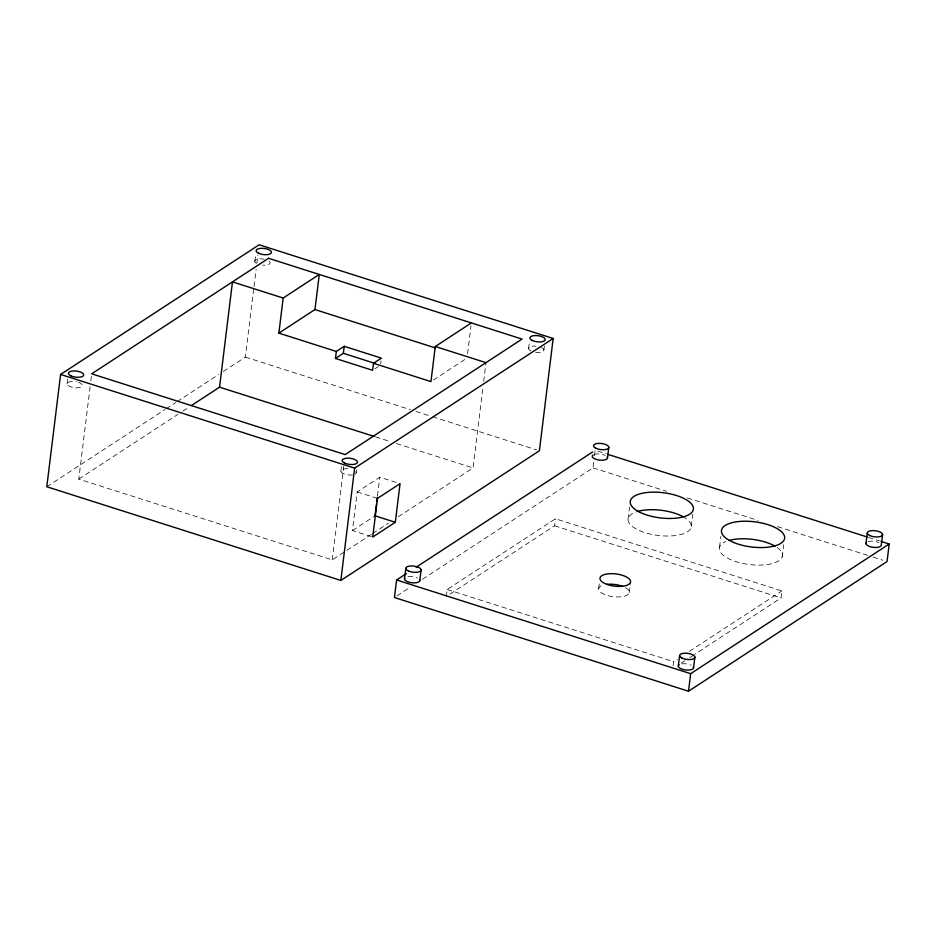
<?xml version="1.0" encoding="UTF-8"?>
<svg xmlns="http://www.w3.org/2000/svg" width="936" height="936" viewBox="0 0 936 936"><rect width="100%" height="100%" fill="white"/><g stroke="black" fill="none" stroke-linecap="round" stroke-linejoin="round"><path stroke-width="0.7" stroke-dasharray="4.68 3.51" d="M67.111 383.959L67.766 378.694M371.44 534.304L332.257 559.892L78.776 479.115L90.102 386.814M90.815 381.046L91.517 375.277M254.826 261.355L255.797 253.457M223.411 371.393L245.337 357.084L253.82 287.972M254.007 286.521L256.125 269.252M256.827 263.484L257.891 254.849M340.88 471.194L341.535 465.929M332.257 559.892L343.769 466.14M356.206 472.563L356.522 469.93M371.393 536.585L352.462 530.56L357.201 491.95L379.77 477.22L400.046 483.678M380.695 363.765L381.034 360.957M377.489 495.799L379.77 477.22M467.579 353.808L471.03 325.728M446.308 596.513L447.162 589.493L555.457 518.766L781.911 590.92L781.045 597.94L694.664 654.369M398.362 516.719L473.043 467.941L482.964 387.176M483.666 381.408L485.971 362.653M528.594 348.59L529.402 342.014M543.91 349.97L544.401 346.016M449.959 594.126L554.603 525.786L555.457 518.766M422.475 579.232L593.003 467.86L593.822 461.109M594.489 455.715L595.156 450.31L606.247 453.843M598.677 588.58L599.332 583.315M628.044 519.258L629.542 507.113M629.261 592.582L630.396 583.362M673.101 665.859L673.616 661.647L677.266 659.272M691.248 526.465L692.734 514.309M719.562 547.045L720.895 536.246M782.25 556.826L783.736 544.682M46.8 486.755L164.947 409.582M166.163 408.786L175.909 402.421M177.126 401.626L218.544 374.575M78.776 479.115L177.934 414.355M182.824 411.161L188.943 407.16M374.891 368.842L378.273 366.631M433.368 380.028L467.064 358.02M352.462 530.56L375.02 515.818M372.657 533.508L388.569 523.119M396.899 595.939L410.296 587.188M689.434 651.316L781.911 590.92M681.279 663.109L684.93 660.722M689.797 657.54L693.447 655.165M868.397 537.381L879.489 540.914M245.337 357.084L410.389 409.675M415.947 411.442L431.203 416.298M432.584 416.742L536.609 449.888M593.003 467.86L666.514 491.283M687.317 497.917L758.055 520.451M777.465 526.64L867.625 555.364M873.171 557.142L882.882 560.231M375.547 436.878L390.862 441.757M396.443 443.535L473.043 467.941M554.603 525.786L781.045 597.94M357.201 491.95L377.489 498.408M447.162 589.493L673.616 661.647M777.184 547.548A31.812 12.683 7 0 1 771.229 563.811A31.812 12.683 7 0 1 729.05 558.909A31.812 12.683 7 0 1 725.821 541.593M408.119 576.635A7.71 3.077 7 0 1 417.397 577.957M681.888 663.87A7.71 3.077 7 0 1 691.178 665.192M594.278 454.393A7.71 3.077 7 0 1 605.112 455.364M682.601 516.45A31.812 12.683 7 0 1 681.385 534.362A31.812 12.683 7 0 1 636.702 529.273A31.812 12.683 7 0 1 637.907 511.36M868.046 541.628A7.71 3.077 7 0 1 878.881 542.599M625.529 587.703A15.421 6.154 7 0 1 624.043 596.279A15.421 6.154 7 0 1 602.421 593.447A15.421 6.154 7 0 1 603.907 584.871M268.995 261.074A7.71 3.077 7 0 1 262.735 265.157M255.973 263.004A7.71 3.077 7 0 1 256.253 259.6A7.71 3.077 7 0 1 264.221 259.214M78.378 382.286A7.71 3.077 7 0 1 79.373 387.586A7.71 3.077 7 0 1 67.275 384.509A7.71 3.077 7 0 1 76.506 381.806M355.879 471.732A7.71 3.077 7 0 1 355.306 474.037M352.591 474.926A7.71 3.077 7 0 1 340.985 471.604A7.71 3.077 7 0 1 350.286 469.041M541.488 347.56A7.71 3.077 7 0 1 543.009 351.433A7.71 3.077 7 0 1 534.514 352.111M531.016 351A7.71 3.077 7 0 1 529.086 347.455A7.71 3.077 7 0 1 536 346.156"/><path stroke-width="1.4" d="M60.594 374.447L46.8 486.755L340.844 580.449L539.393 450.778L553.176 338.469L259.132 244.776L60.594 374.447L354.639 468.14L553.176 338.469M191.4 405.557L219.55 387.176L232.479 281.888L283.175 298.034L319.281 274.459L314.964 309.559L278.869 333.134L336.328 351.445L344.202 346.297L381.385 358.149L373.511 363.285L372.645 370.305L335.462 358.465L336.328 351.445M278.869 333.134L283.175 298.034M335.462 358.465L343.348 353.317L344.202 346.297M340.844 580.449L354.639 468.14M376.424 504.387L375.02 515.818L395.308 522.288L400.046 483.678L377.489 498.408L372.739 537.018L395.308 522.288M376.787 501.52L377.313 497.238M406.353 573.616L396.607 579.981L394.454 597.531L688.51 691.224L887.047 561.553L889.2 544.003L880.881 541.359M404.504 578.986L405.803 568.456M471.37 322.92L435.275 346.507L430.958 381.595L373.511 363.285M419.831 580.367L421.118 569.837M607.534 457.762L608.833 447.232M678.272 666.221L679.571 655.703M688.51 691.224L690.663 673.686L889.2 544.003M693.599 667.602L694.886 657.072M865.987 543.629L867.274 533.099M882.601 534.468L881.302 544.998A7.71 3.077 7 0 1 872.902 547.314A7.71 3.077 7 0 1 866.186 542.845M416.099 567.251L592.71 451.901M435.275 346.507L485.971 362.653M314.964 309.559L435.263 347.888M343.348 353.317L375.02 363.414M607.639 454.288L867.005 536.936M219.55 387.176L374.154 436.433M396.607 579.981L690.663 673.686M729.144 540.435A31.812 12.683 7 0 1 774.949 546.133M607.207 456.932A7.71 3.077 7 0 1 599.134 460.079A7.71 3.077 7 0 1 593.12 454.919M419.503 579.536A7.71 3.077 7 0 1 412.425 582.8A7.71 3.077 7 0 1 404.703 578.202M693.272 666.771A7.71 3.077 7 0 1 685.187 669.919A7.71 3.077 7 0 1 679.173 664.759M637.907 511.36A31.812 12.683 7 0 1 682.601 516.45M607.242 584.321A15.421 6.154 7 0 1 622.522 586.322M268.574 258.301L91.693 373.827L345.185 454.603L522.066 339.078L268.574 258.301M733.824 542.541A31.812 12.683 7 0 0 784.403 539.288A31.812 12.683 7 0 0 740.961 521.352A31.812 12.683 7 0 0 733.824 542.541M595.928 448.274A7.71 3.077 7 0 0 608.634 448.016A7.71 3.077 7 0 0 598.946 443.36A7.71 3.077 7 0 0 595.928 448.274M869.708 535.509A7.71 3.077 7 0 0 882.402 535.252A7.71 3.077 7 0 0 872.715 530.595A7.71 3.077 7 0 0 869.708 535.509M408.225 570.866A7.71 3.077 7 0 0 420.919 570.621A7.71 3.077 7 0 0 411.232 565.952A7.71 3.077 7 0 0 408.225 570.866M681.993 658.102A7.71 3.077 7 0 0 694.688 657.856A7.71 3.077 7 0 0 685 653.199A7.71 3.077 7 0 0 681.993 658.102M638.855 511.723A31.812 12.683 7 0 0 692.102 512.074A31.812 12.683 7 0 0 654.451 492.137A31.812 12.683 7 0 0 638.855 511.723M606.715 584.298A15.421 6.154 7 0 0 630.56 582.052A15.421 6.154 7 0 0 608.529 573.791A15.421 6.154 7 0 0 606.715 584.298M70.832 375.827A7.71 3.077 7 0 0 83.526 375.582A7.71 3.077 7 0 0 73.839 370.925A7.71 3.077 7 0 0 70.832 375.827M258.547 253.235A7.71 3.077 7 0 0 271.241 252.989A7.71 3.077 7 0 0 261.553 248.321A7.71 3.077 7 0 0 258.547 253.235M344.6 463.074A7.71 3.077 7 0 0 357.295 462.817A7.71 3.077 7 0 0 347.607 458.16A7.71 3.077 7 0 0 344.6 463.074M532.315 340.47A7.71 3.077 7 0 0 545.009 340.224A7.71 3.077 7 0 0 535.322 335.556A7.71 3.077 7 0 0 532.315 340.47"/></g></svg>
